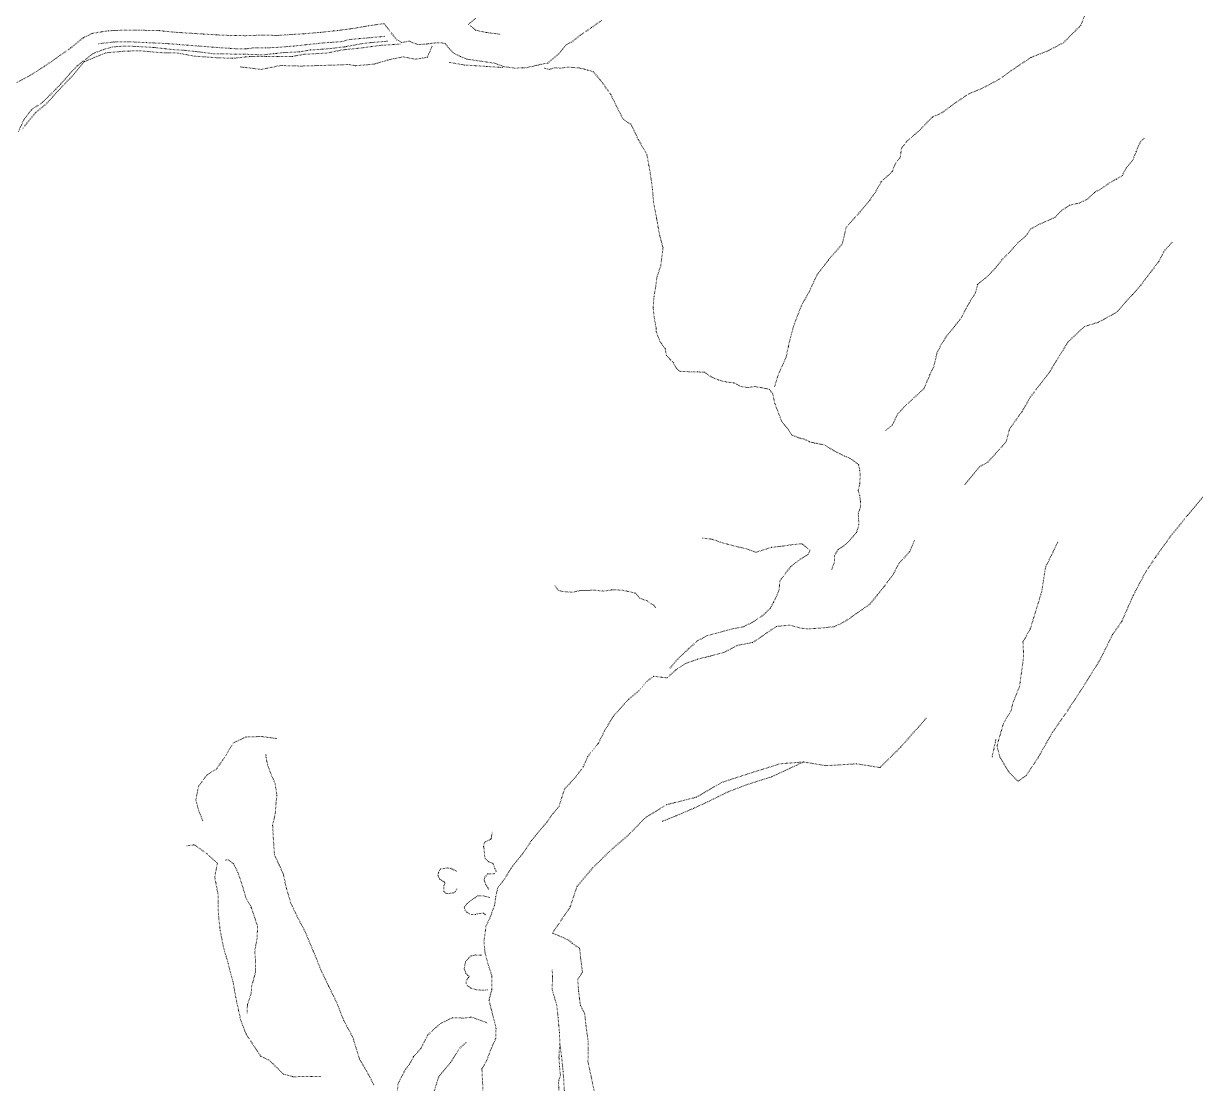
# Model space of a CAD drawing. Extents: x 682410 to 689460, y 7661803 to 7669124.
# Drawn here: x 686586.2 to 686901.4, y 7665543 to 7665828.1 of the extents above; entities that cross this region are included whole.
import ezdxf

# ---------------------------------------------------------------- set-up
doc = ezdxf.new("R2010")
doc.units = 0
doc.header["$MEASUREMENT"] = 0
doc.linetypes.add('DOT', pattern=[0.25, 0, -0.25])
doc.layers.add('02 TOE_Line', color=1, linetype='DOT', lineweight=20)

msp = doc.modelspace()

# ---------------------------------------------------------------- linework, layer by layer
at = {"layer": '02 TOE_Line'}
for points in [[(686871.67, 7665830.41, 4108.45), (686870.57, 7665827.66, 4109.14), (686865.89, 7665822.95, 4108.58), (686861.56, 7665820.71, 4108.79), (686857.08, 7665818.97, 4108.64), (686852.62, 7665815.97, 4108.8), (686848.5, 7665813.07, 4107.83), (686844.19, 7665810.76, 4108.12), (686840.13, 7665809.05, 4108.62), (686835.49, 7665805.83, 4108.27), (686833.3, 7665804.15, 4107.73), (686830.56, 7665802.92, 4107.79), (686827.43, 7665799.62, 4107.27), (686825.34, 7665797.78, 4107.3), (686823.77, 7665796.45, 4107.22), (686822.31, 7665794.52, 4107.02), (686822, 7665792.06, 4107.72), (686820.63, 7665790.34, 4107.59), (686819.86, 7665788.29, 4107.62), (686816.86, 7665785.56, 4107.98), (686815.3, 7665782.71, 4108.12), (686813.76, 7665780.54, 4108.24), (686811.21, 7665777.47, 4107.9), (686807.47, 7665773.31, 4109.12), (686806.43, 7665768.87, 4108.62), (686802.67, 7665764.48, 4108.14), (686799.62, 7665760.53, 4108.54), (686797.45, 7665755.84, 4108.85), (686795.41, 7665752.22, 4109.56), (686793.3, 7665746.73, 4108.99), (686791.91, 7665741.29, 4109.56), (686791.32, 7665738.38, 4109.91), (686789.28, 7665733.88, 4110.12), (686788.15, 7665730.3, 4110.41)], [(686584.44, 7665812.24, 4038.12), (686588.14, 7665814.25, 4038.53), (686591.92, 7665816.66, 4038.88), (686595.36, 7665819.03, 4039.21), (686598.96, 7665821.57, 4039.62), (686602.33, 7665824.31, 4039.98), (686604.74, 7665825.48, 4040.23), (686609.08, 7665826.17, 4040.61), (686613.59, 7665826.36, 4041.03), (686618.03, 7665826.31, 4041.36), (686622.79, 7665826.21, 4041.69), (686626.92, 7665825.78, 4042.04), (686631.3, 7665825.49, 4042.38), (686634.24, 7665825.32, 4042.65), (686638.6, 7665825.05, 4042.99), (686641.44, 7665824.92, 4043.25), (686645.86, 7665824.85, 4043.62), (686650.36, 7665825, 4043.98), (686654.59, 7665824.92, 4044.35), (686657.29, 7665825.11, 4044.61), (686661.74, 7665825.37, 4045), (686666.07, 7665825.75, 4045.38), (686670.65, 7665826.23, 4045.69), (686674.69, 7665826.77, 4045.89), (686679.02, 7665827.5, 4046.06), (686683.14, 7665828.11, 4046.32), (686686.65, 7665823.72, 4045.71), (686687.97, 7665823.03, 4045.77), (686689.9, 7665823.37, 4045.87), (686692.3, 7665822.45, 4046.5), (686694.57, 7665822.61, 4046.82), (686697.14, 7665822.94, 4047), (686698.56, 7665822.96, 4047.1), (686699.63, 7665822.72, 4047.13), (686700.44, 7665821.68, 4047.27), (686701.81, 7665820.25, 4047.48), (686703.74, 7665819.23, 4047.63), (686705.52, 7665818.52, 4047.77), (686709.65, 7665817.94, 4047.75), (686713.05, 7665817.41, 4047.7), (686715.55, 7665816.5, 4047.9), (686718.27, 7665816.15, 4048.89), (686720.96, 7665816.18, 4049.85), (686723.28, 7665816.62, 4050.99), (686725.31, 7665817.13, 4052.13), (686727.25, 7665817.5, 4052.46), (686730.43, 7665820.21, 4052.61), (686732.16, 7665822.4, 4053.35), (686733.66, 7665823.17, 4053.72), (686735.98, 7665825, 4054.33), (686739.02, 7665827.05, 4055.39), (686741.75, 7665829.02, 4056.34)], [(686707.8, 7665829.49, 4047.67), (686705.86, 7665827.94, 4047.83), (686707.86, 7665826.31, 4048.06), (686710.7, 7665825.71, 4048.53), (686714.52, 7665825.22, 4049.27)], [(686683.33, 7665824.68, 4046.63), (686678.38, 7665824.22, 4046.31), (686673.89, 7665823.82, 4046.04), (686671.81, 7665823.25, 4045.9), (686666.64, 7665822.89, 4045.64), (686658.84, 7665822.05, 4045.14), (686654.62, 7665821.72, 4044.74), (686651.3, 7665821.56, 4044.33), (686647.9, 7665821.56, 4044.12), (686645.98, 7665821.29, 4044.03), (686643.34, 7665821.35, 4043.76), (686638.85, 7665821.63, 4043.26), (686635.27, 7665821.91, 4042.99), (686628.07, 7665822.47, 4042.42), (686624.65, 7665822.74, 4042.2), (686619.29, 7665822.98, 4041.44), (686614.43, 7665823.22, 4041.13), (686610.65, 7665823.16, 4040.97), (686606.3, 7665822.67, 4040.26)], [(686584.89, 7665799.09, 4036.93), (686586.31, 7665802.22, 4037.3), (686588.36, 7665804.95, 4037.86), (686591.35, 7665806.93, 4038.25), (686594.92, 7665810.45, 4038.6), (686596.16, 7665811.79, 4038.58), (686598.93, 7665814.87, 4038.9), (686600.66, 7665816.73, 4039.04), (686604.95, 7665820.06, 4039.37), (686607.64, 7665821.09, 4039.45), (686610.23, 7665821.84, 4039.76), (686613.67, 7665822.07, 4040.11), (686618.61, 7665821.85, 4040.6), (686621.24, 7665821.68, 4040.77), (686626.85, 7665821.07, 4041.35), (686629.14, 7665820.95, 4041.33), (686633.44, 7665820.48, 4041.73), (686637.59, 7665819.96, 4042.23), (686642.14, 7665819.92, 4042.42), (686645.35, 7665819.88, 4042.68), (686650.57, 7665819.69, 4043.34), (686653.52, 7665820.01, 4043.65), (686656.2, 7665820.3, 4043.87), (686660.57, 7665820.51, 4044.19), (686663.44, 7665821.01, 4044.35), (686667.99, 7665821.31, 4044.69), (686672.7, 7665821.87, 4044.92), (686677.06, 7665822.69, 4045.33), (686679.6, 7665822.98, 4045.3), (686684.37, 7665823.39, 4045.52)], [(686687.53, 7665822.6, 4045.62), (686681.94, 7665822.22, 4045.39), (686677.49, 7665821.6, 4045.09), (686671.93, 7665821.02, 4044.87), (686667.78, 7665820.17, 4044.63), (686661.75, 7665819.84, 4044.17), (686658.44, 7665819.26, 4043.91), (686651.62, 7665819.27, 4043.45), (686647.03, 7665819.24, 4043.13), (686642.48, 7665818.76, 4042.5), (686638.19, 7665818.93, 4041.99), (686632.11, 7665819.35, 4041.78), (686627.63, 7665820.19, 4041.41), (686623.04, 7665820.29, 4041), (686617.32, 7665820.81, 4040.53), (686613.23, 7665820.67, 4040.11), (686608.34, 7665820.23, 4039.59), (686602.62, 7665817.9, 4039.31), (686599.53, 7665814.2, 4038.89), (686594.92, 7665809.37, 4038.68), (686592.36, 7665806.48, 4038.06), (686589.42, 7665804.1, 4037.89), (686585.89, 7665799.73, 4037.15)], [(686644.47, 7665816.47, 4043.4), (686650.17, 7665815.77, 4043.38), (686655.3, 7665816.83, 4043.7), (686660.77, 7665816.68, 4043.8), (686665.33, 7665816.81, 4044), (686669.86, 7665816.94, 4044.24), (686673.83, 7665817.11, 4045.72), (686675.46, 7665816.76, 4045.87), (686680.55, 7665817.21, 4046.13), (686684.82, 7665818.47, 4046.27), (686688.35, 7665819.14, 4046.19), (686691.58, 7665818.51, 4046.33), (686694.8, 7665819.03, 4046.63), (686696.13, 7665822.02, 4046.68)], [(686700.7, 7665817.67, 4048.03), (686704.94, 7665816.95, 4047.9), (686710.78, 7665816.58, 4047.57), (686715.18, 7665816.28, 4047.62)], [(686803.58, 7665681.25, 4146.5), (686804.29, 7665683.25, 4145.47), (686804.31, 7665685.06, 4145.49), (686805.32, 7665686.64, 4144.96), (686806.77, 7665687.55, 4144.18), (686808.33, 7665688.96, 4143.41), (686809.25, 7665690.07, 4143), (686810.26, 7665691.26, 4142.32), (686810.89, 7665693.38, 4141.27), (686810.79, 7665695.07, 4140.6), (686810.72, 7665696.44, 4139.9), (686811.35, 7665698.11, 4139.11), (686811.31, 7665699.61, 4138.11), (686811.1, 7665701.2, 4136.66), (686810.68, 7665702.47, 4135.9), (686811.11, 7665704.35, 4135.19), (686811.24, 7665706.72, 4133.4), (686811.11, 7665707.99, 4132.4), (686810.81, 7665709.47, 4131.12), (686809.52, 7665710.47, 4129.63), (686808.41, 7665711.22, 4128.67), (686806.9, 7665711.82, 4127.2), (686804.97, 7665712.8, 4125.52), (686803.07, 7665713.86, 4123.62), (686801.55, 7665714.78, 4122.29), (686799.05, 7665715.29, 4119.89), (686797.62, 7665715.61, 4118.64), (686796.33, 7665716.28, 4117.88), (686794.76, 7665716.68, 4117), (686792.8, 7665717.49, 4115.62), (686791.92, 7665718.95, 4114.95), (686791.07, 7665719.96, 4114.27), (686790.18, 7665720.96, 4113.47), (686788.28, 7665725.92, 4111.28), (686787.72, 7665728.49, 4110.57), (686786.76, 7665729.75, 4110.13), (686784.44, 7665730.23, 4109.16), (686782.8, 7665730.49, 4108.7), (686781.07, 7665730.19, 4108.85), (686779.21, 7665730.49, 4108.01), (686777.15, 7665731.5, 4107.41), (686775.33, 7665731.68, 4107.67), (686773.15, 7665732.24, 4107.66), (686771.14, 7665733.1, 4107.36), (686769.41, 7665734.31, 4107.4), (686767.45, 7665734.42, 4105.86), (686765.76, 7665734.4, 4104.47), (686764.76, 7665734.5, 4104), (686762.73, 7665734.58, 4102.84), (686761.72, 7665735.48, 4102.93), (686761.02, 7665736.86, 4102.41), (686760.15, 7665737.76, 4102.21), (686759.14, 7665738.86, 4101.94), (686758.76, 7665740.69, 4102.36), (686757.79, 7665742.07, 4101.7), (686757.39, 7665742.61, 4101.24), (686756.35, 7665745.34, 4101.7), (686756.35, 7665746.26, 4100.68), (686755.84, 7665748.99, 4100.03), (686755.56, 7665751.69, 4099.23), (686755.79, 7665754.68, 4098.94), (686756.24, 7665757.43, 4097.89), (686756.55, 7665759.85, 4097.43), (686757.59, 7665762.96, 4096.65), (686758.23, 7665767.76, 4094.58), (686757.23, 7665771.48, 4092.51), (686756.49, 7665775.73, 4089.94), (686755.66, 7665779.9, 4088.3), (686755.37, 7665783.6, 4086.73), (686754.79, 7665787.82, 4083.67), (686753.87, 7665792.91, 4081.67), (686751.54, 7665796.93, 4076.69), (686749.64, 7665800.98, 4075.42), (686747.59, 7665802.27, 4071.37), (686746.06, 7665805.16, 4069.65), (686744.17, 7665809.05, 4067.71), (686741.15, 7665813.2, 4063.91), (686739.39, 7665815.2, 4061.17), (686737.82, 7665815.64, 4058.98), (686735.57, 7665816.2, 4057.48), (686733.96, 7665816.29, 4055.8), (686732.54, 7665816.39, 4054.72), (686730.73, 7665816.11, 4053.12), (686729.02, 7665816.22, 4052), (686727.71, 7665815.79, 4049.98), (686726.25, 7665816.12, 4049.83)], [(686818.09, 7665718.65, 4131.83), (686819.91, 7665720.15, 4131.77), (686821.26, 7665723.04, 4131.08), (686822.89, 7665724.83, 4131.02), (686825.92, 7665727.67, 4131.95), (686828.34, 7665729.83, 4132.5), (686829.25, 7665731.97, 4132.06), (686829.99, 7665733.73, 4131.58), (686831.06, 7665735.96, 4131.1), (686831.87, 7665739.48, 4130.69), (686832.99, 7665741.71, 4130.44), (686834.33, 7665743.87, 4130.81), (686836.57, 7665746.6, 4132.26), (686838.4, 7665749, 4131.05), (686839.79, 7665751.59, 4131.04), (686840.86, 7665753.51, 4131.1), (686842.23, 7665755.68, 4130.65), (686842.78, 7665757.92, 4130.5), (686845.22, 7665759.87, 4130.87), (686847.49, 7665762.24, 4131.19), (686849.34, 7665764.56, 4131), (686851.81, 7665767.05, 4130.74), (686853.52, 7665769.05, 4130.9), (686855.64, 7665770.81, 4131.31), (686857.05, 7665772.85, 4130.87), (686859.5, 7665774.17, 4130.74), (686863.57, 7665775.95, 4130.8), (686865.45, 7665777.88, 4130.61), (686867.64, 7665779.3, 4130.22), (686870.14, 7665779.81, 4130.92), (686872.39, 7665780.92, 4130.86), (686874.24, 7665782.7, 4130.86), (686876.41, 7665783.91, 4130.32), (686878.4, 7665785.35, 4130.17), (686880.2, 7665786.3, 4130.57), (686881.73, 7665787.28, 4130.75), (686882.85, 7665789.44, 4131.96), (686884.6, 7665791.54, 4130.83), (686885.48, 7665793.74, 4130.47), (686886.09, 7665795.35, 4130.6), (686886.76, 7665796.49, 4130.49), (686887.77, 7665797.41, 4130.6)], [(686839.33, 7665704.05, 4149.41), (686843.33, 7665708.91, 4148.74), (686845.55, 7665710.15, 4148.21), (686850.46, 7665715.57, 4149), (686851.46, 7665719.17, 4149.02), (686854.84, 7665723.87, 4148.66), (686856.98, 7665727.62, 4147.9), (686862.05, 7665734.24, 4147.45), (686867.16, 7665742.54, 4148.02), (686871.57, 7665746.63, 4147.26), (686875.31, 7665747.78, 4146), (686880.19, 7665750.44, 4146.91), (686882.72, 7665753.38, 4147.38), (686884.52, 7665755.26, 4146.36), (686886.73, 7665757.77, 4146.06), (686889.35, 7665761.25, 4146.48), (686891.56, 7665764.14, 4145.86), (686892.95, 7665766.87, 4145.13), (686895.2, 7665769.44, 4145.14)], [(686904.46, 7665702.06, 4167.75), (686899.2, 7665695.75, 4167.79), (686894.78, 7665690.34, 4167.72), (686890.61, 7665684.49, 4167.77), (686888.13, 7665680.86, 4167.75), (686884.58, 7665674.16, 4167.66), (686881.58, 7665667.28, 4167.78), (686879.12, 7665663.82, 4167.98), (686875.59, 7665656.73, 4168), (686870.75, 7665649.02, 4168.06), (686867.15, 7665643.51, 4168.16), (686862.89, 7665637.38, 4167.93), (686859.05, 7665630.63, 4167.85), (686855.82, 7665625.78, 4167.93), (686853.67, 7665624.31, 4167.61), (686851.19, 7665626.81, 4167.52), (686848.79, 7665630.86, 4167.4), (686848.03, 7665633.88, 4167.5), (686849.76, 7665639.87, 4167.96), (686851.8, 7665643.28, 4167.53), (686852.38, 7665645.68, 4167.56), (686854.08, 7665649.78, 4167.57), (686855.18, 7665657.76, 4167.02), (686855.01, 7665661.79, 4166.96), (686856.98, 7665665.3, 4166.62), (686860.05, 7665675.32, 4165.82), (686861.07, 7665681.87, 4167), (686863.1, 7665686.02, 4166.28), (686864.37, 7665688.63, 4166.04)], [(686709.79, 7665541.23, 4157.9), (686709.51, 7665546.92, 4157.77), (686710.75, 7665549.15, 4158.3), (686712.15, 7665552.73, 4158.36), (686713.22, 7665555.15, 4159.39), (686713.31, 7665557.84, 4159.6), (686712.31, 7665561.85, 4158.5), (686711.41, 7665565.38, 4158.26), (686712.16, 7665568.25, 4159.04), (686712.17, 7665571.99, 4159.54), (686711.11, 7665575.31, 4158.91), (686710.34, 7665578.13, 4158.11), (686710.06, 7665581.34, 4157.97), (686710.63, 7665585.51, 4157.69), (686711.65, 7665587.48, 4158.44), (686712.93, 7665591.02, 4159.17), (686713.23, 7665593.34, 4158.74), (686713.79, 7665595.69, 4159.16), (686715.47, 7665597.88, 4159.09), (686717.41, 7665600.99, 4159.09), (686720.43, 7665604.81, 4158.88), (686722.87, 7665608.37, 4158.3), (686724.81, 7665610.82, 4157.76), (686726.97, 7665613.29, 4157.1), (686728.63, 7665615.66, 4156.67), (686730.23, 7665617.56, 4156.01), (686731.7, 7665622.19, 4155.08), (686734.55, 7665625.26, 4154.62), (686736.8, 7665628.29, 4154.09), (686738.06, 7665631.1, 4153.26), (686740.79, 7665634.43, 4152.66), (686742.64, 7665638.17, 4151.99), (686744.85, 7665641.81, 4151.34), (686748.99, 7665646.41, 4150.72), (686751.93, 7665648.86, 4150.35), (686753.86, 7665651.17, 4150.04), (686755.67, 7665652.55, 4150.14), (686759.3, 7665652.12, 4149.83), (686761.57, 7665654.18, 4149.87), (686762.51, 7665654.86, 4150.11), (686764.42, 7665656.05, 4150.18), (686767.5, 7665657.13, 4150.11), (686771.04, 7665658.01, 4150.04), (686774.67, 7665659, 4150.26), (686778.3, 7665660.88, 4150.19), (686782.31, 7665661.63, 4150.29), (686784.03, 7665662.77, 4150.33), (686788.7, 7665665.96, 4150.89), (686792.24, 7665666.29, 4151.14), (686795.3, 7665665.48, 4151.41), (686797.15, 7665665.3, 4151.36), (686800.56, 7665665.5, 4151.09), (686804.25, 7665665.89, 4151.17), (686807.08, 7665667.26, 4150.32), (686810.7, 7665669.75, 4149.83), (686813.81, 7665671.92, 4150.76), (686815.9, 7665674.43, 4150.58), (686817.76, 7665676.82, 4150.41), (686820.07, 7665679.86, 4151.28), (686821.58, 7665682.8, 4150.46), (686824.57, 7665686.11, 4150.64), (686825.92, 7665689.3, 4150.16)], [(686760.08, 7665654.73, 4149.32), (686762.17, 7665657.18, 4148.85), (686765.17, 7665660.02, 4148.3), (686767.47, 7665662.08, 4147.68), (686770.2, 7665663.53, 4147.32), (686773.84, 7665664.5, 4147.16), (686777.14, 7665665.36, 4146.95), (686779.74, 7665665.82, 4147.06), (686782.17, 7665667.02, 4146.92), (686784.9, 7665668.78, 4146.99), (686786.98, 7665670.75, 4147.02), (686787.94, 7665672.44, 4146.9), (686789.37, 7665675.52, 4146.99), (686789.67, 7665678.32, 4147.08), (686792.51, 7665681.97, 4147.35), (686795, 7665683.96, 4147.44), (686797.33, 7665685.38, 4147.96), (686797.73, 7665686.49, 4147.51), (686795.59, 7665688.21, 4147.41), (686792.72, 7665687.92, 4147.81), (686790.27, 7665687.54, 4147.79), (686787.35, 7665687.23, 4147.25), (686783.21, 7665685.89, 4146.6), (686780.66, 7665686.81, 4146.54), (686777.29, 7665687.62, 4146.38), (686774.2, 7665688.42, 4146.27), (686771.38, 7665689.43, 4146.31), (686768.66, 7665689.72, 4146.33)], [(686756.18, 7665671.06, 4145.61), (686755.71, 7665671.68, 4144.74), (686754.98, 7665672.06, 4143.81), (686754.08, 7665672.79, 4143.33), (686752.08, 7665673.5, 4143.17), (686751.13, 7665674.42, 4142.59), (686750.76, 7665674.94, 4142.23), (686747.3, 7665675.7, 4141.68), (686744.75, 7665675.83, 4141.42), (686742.27, 7665675.44, 4141.26), (686739.9, 7665675.7, 4141.07), (686738.02, 7665675.65, 4140.95), (686736.09, 7665675.66, 4140.93), (686734.03, 7665675.16, 4140.82), (686731.97, 7665675.27, 4140.74), (686730.61, 7665675.45, 4140.64), (686730.03, 7665675.7, 4140.5), (686729.15, 7665676.91, 4140.41)], [(686829.19, 7665641.5, 4167.35), (686822.13, 7665633.5, 4167.78), (686816.56, 7665628, 4167.92), (686810.25, 7665629, 4168.06), (686802, 7665628.5, 4168.03), (686796, 7665629.5, 4167.79), (686789.69, 7665629, 4167.8), (686781.69, 7665626.5, 4167.76), (686774, 7665624, 4167.73), (686767.12, 7665620, 4167.81), (686759.13, 7665618, 4168.05), (686753.44, 7665614.5, 4168.08), (686749.06, 7665610, 4168.18), (686743.88, 7665605.5, 4168.13), (686739.31, 7665601, 4168.05), (686735.06, 7665596, 4168.08), (686733.25, 7665590.5, 4168.31), (686728.46, 7665583.47, 4168.16), (686731.02, 7665582.38, 4168.22), (686732.91, 7665581.56, 4168.24), (686733.9, 7665580.63, 4168.24), (686735.78, 7665579.37, 4168.12), (686736.06, 7665576.75, 4168.2), (686736.54, 7665573, 4168.15), (686735.27, 7665570.96, 4168.4), (686735.53, 7665567.66, 4168.27), (686735.99, 7665564, 4168.28), (686737.11, 7665561.95, 4168.15), (686737.49, 7665558.66, 4168.13), (686738.08, 7665554.22, 4168.17), (686738.03, 7665548.8, 4168.36), (686739.15, 7665543.67, 4168.29), (686740.07, 7665539.15, 4168.23)], [(686654.37, 7665635.8, 4138.15), (686650.27, 7665636.34, 4136.03), (686646.15, 7665636.24, 4134.65), (686642.63, 7665634.63, 4134.85), (686640.32, 7665630.71, 4136.27), (686638.11, 7665627.59, 4136.54), (686635.49, 7665625.98, 4135.8), (686633.28, 7665622.87, 4135.5), (686632.58, 7665619.35, 4135.93), (686633.38, 7665616.33, 4136.31), (686634.49, 7665613.52, 4137.01)], [(686847.74, 7665635.64, 4167.37), (686846.64, 7665630.52, 4167.25)], [(686651.42, 7665631.47, 4141.89), (686651.47, 7665630.7, 4141.85), (686651.87, 7665628.7, 4141.88), (686652.86, 7665626.03, 4141.87), (686653.87, 7665623.79, 4142.04), (686654.38, 7665620.49, 4142.22), (686654.16, 7665618.74, 4142.23), (686653.93, 7665615.62, 4142.36), (686653.23, 7665612.45, 4142.29), (686653.41, 7665609.01, 4142.46), (686653.73, 7665604.5, 4142.75), (686655.02, 7665601.71, 4143.02), (686656.12, 7665599.35, 4143.23), (686656.84, 7665595.85, 4143.58), (686658.11, 7665591.56, 4143.99), (686659.92, 7665587.72, 4144.37), (686661.9, 7665583.99, 4144.95), (686664.15, 7665578.63, 4145.73), (686666.25, 7665573.5, 4146.59), (686668.29, 7665569.2, 4147.4), (686670.5, 7665564.7, 4148.34), (686672.31, 7665560.06, 4149.27), (686674.8, 7665555.4, 4150.48), (686676.6, 7665549.54, 4151.61), (686678.96, 7665545.53, 4152.51), (686680.49, 7665542.53, 4153.19)], [(686796, 7665629.5, 4167.79), (686787.38, 7665625.5, 4167.89), (686781.06, 7665623.5, 4167.67), (686775.75, 7665621.5, 4167.72), (686770.69, 7665619, 4167.73), (686766.38, 7665617, 4167.86), (686761.69, 7665615, 4167.99), (686757.94, 7665613.5, 4168.11)], [(686711.37, 7665595.27, 4157.56), (686711.1, 7665595.69, 4157.4), (686710.51, 7665596.63, 4157.24), (686710.1, 7665597.79, 4157.15), (686710.31, 7665598.55, 4157.31), (686711.14, 7665599.42, 4157.56), (686712.84, 7665599.45, 4158.09), (686713.32, 7665600.1, 4158.06), (686713.02, 7665600.84, 4157.95), (686712.44, 7665602.27, 4157.72), (686711.27, 7665602.66, 4157.42), (686710.3, 7665603.65, 4157.3), (686710.02, 7665606.68, 4157.14), (686709.93, 7665606.79, 4157.1), (686710.18, 7665607.88, 4157.64), (686711.98, 7665608.77, 4157.71), (686711.97, 7665608.97, 4157.71), (686712.35, 7665610.74, 4157.74)], [(686630.16, 7665606.94, 4136.14), (686632.21, 7665607.22, 4136.08), (686635.77, 7665604.64, 4136.54), (686638.37, 7665602.25, 4136.73), (686637.64, 7665598.5, 4136.69), (686638.53, 7665594.11, 4137.28), (686638.64, 7665588.5, 4138.25), (686639.12, 7665584.14, 4139.3), (686639.99, 7665579.75, 4140.51), (686641.28, 7665575.26, 4141.79), (686642.59, 7665570.33, 4143.09), (686643.32, 7665566.12, 4144.23), (686644.65, 7665560.02, 4146.05), (686646.1, 7665556.26, 4146.86), (686648.05, 7665553.34, 4147.79), (686650.01, 7665550.35, 4148.76), (686652.35, 7665549.24, 4149.07), (686656.14, 7665545.53, 4149.6), (686658.7, 7665544.83, 4149.91), (686661.53, 7665544.88, 4150.15), (686666.24, 7665544.88, 4150.71)], [(686646.34, 7665561.94, 4146.17), (686646.45, 7665564.24, 4145.63), (686647.47, 7665567.26, 4145.25), (686647.56, 7665569.04, 4144.81), (686648.63, 7665573.02, 4144.36), (686648.66, 7665575.79, 4143.87), (686648.41, 7665578.54, 4143.15), (686649.05, 7665582.1, 4142.97), (686649.17, 7665585.33, 4142.48), (686648.4, 7665587.65, 4142.12), (686647.45, 7665590.48, 4141.52), (686646.05, 7665592.95, 4140.94), (686644.95, 7665596.71, 4140.58), (686643.87, 7665599.79, 4140.43), (686642.74, 7665602.1, 4139.92), (686641.25, 7665603.19, 4139.06), (686640.25, 7665603.1, 4138.82)], [(686702.78, 7665595.38, 4156.03), (686702.31, 7665594.61, 4155.73), (686701.77, 7665594.27, 4155.59), (686701.48, 7665594.2, 4155.56), (686700.7, 7665594.14, 4155.38), (686699.92, 7665594.15, 4155.1), (686699.31, 7665594.68, 4154.77), (686699.3, 7665596.2, 4154.38), (686699.53, 7665596.72, 4154.56), (686699.48, 7665597.2, 4154.53), (686699.03, 7665597.42, 4154.27), (686698.1, 7665598.02, 4154.05), (686697.68, 7665598.95, 4154), (686697.91, 7665599.9, 4154.11), (686698.39, 7665600.76, 4154.48), (686699.45, 7665600.83, 4155.02), (686700.19, 7665600.98, 4155.25), (686700.88, 7665600.92, 4155.56), (686701.14, 7665600.9, 4155.61), (686701.68, 7665600.63, 4155.76), (686702.77, 7665600.06, 4156.02)], [(686711.63, 7665593.06, 4157.89), (686709.95, 7665593.49, 4157.48), (686708.44, 7665593.52, 4156.9), (686706.45, 7665592.19, 4156.32), (686705.58, 7665591.44, 4155.99), (686704.77, 7665590.46, 4156.08), (686704.91, 7665589.69, 4156.1), (686705.57, 7665589.01, 4156.29), (686706.6, 7665588.43, 4156.65), (686707.79, 7665588.47, 4156.88), (686708.44, 7665588.72, 4156.92), (686709.91, 7665588.84, 4157.1), (686710.41, 7665588.48, 4157.15), (686710.6, 7665588.22, 4157.25)], [(686710.99, 7665568.2, 4157.99), (686710.36, 7665568.16, 4157.75), (686709.57, 7665568.09, 4157.51), (686707.84, 7665568.27, 4157.05), (686706.42, 7665568.71, 4156.72), (686705.6, 7665569.32, 4155.94), (686705.23, 7665569.84, 4155.95), (686705.25, 7665570.59, 4155.8), (686705.89, 7665571.55, 4156.13), (686706.11, 7665571.86, 4156.18), (686705.73, 7665572.1, 4156.12), (686705.17, 7665572.73, 4155.9), (686704.76, 7665573.85, 4155.74), (686705.09, 7665575.75, 4155.96), (686706.49, 7665577.3, 4156.5), (686707.68, 7665577.58, 4157.05), (686709.67, 7665577.51, 4157.51)], [(686728.42, 7665573.59, 4169.87), (686728.51, 7665571.13, 4169.18), (686728.37, 7665568.38, 4169.06), (686729.65, 7665563.97, 4169.35), (686729.99, 7665560.76, 4169.58), (686730.35, 7665556.7, 4169.77), (686730.49, 7665553.45, 4169.19), (686730.93, 7665550.25, 4169.01), (686731.34, 7665546.25, 4169.1), (686731.53, 7665543.8, 4168.9), (686731.63, 7665541.53, 4168.74), (686731.94, 7665538.92, 4168.66), (686731.48, 7665535.37, 4168.39), (686731.35, 7665533.76, 4168.37), (686730.73, 7665533.52, 4168.38), (686729.56, 7665534.91, 4168.43), (686729.63, 7665536.42, 4168.55), (686730.21, 7665538.85, 4168.69), (686730.18, 7665541.54, 4168.72), (686730.12, 7665543.61, 4168.91), (686730.62, 7665545.3, 4169.04), (686730.37, 7665547.59, 4169.14), (686730.23, 7665550.24, 4169.08), (686730.36, 7665552.95, 4169.15)], [(686688.64, 7665534.14, 4155.7), (686687.3, 7665536.94, 4155.33), (686686.99, 7665539.51, 4155.04), (686686.78, 7665540.88, 4154.74), (686686.95, 7665542.95, 4154.59), (686688.88, 7665546.71, 4154.34), (686690.06, 7665548.26, 4154.62), (686691.15, 7665550.27, 4154.79), (686693.05, 7665552.39, 4154.91), (686694.96, 7665556.09, 4155.19), (686698.29, 7665559.11, 4155.48), (686701.61, 7665560.72, 4156.13), (686704.65, 7665560.61, 4156.81), (686706.74, 7665560.87, 4157.18), (686711.02, 7665559.28, 4158.12)], [(686705.23, 7665554.04, 4156.83), (686703.43, 7665552.38, 4156.51), (686701.08, 7665548.65, 4156.35), (686697.89, 7665544.83, 4156.29), (686696.69, 7665541.04, 4156.28), (686697.49, 7665538.66, 4156.48), (686696.18, 7665538.13, 4156.43), (686695.47, 7665538.43, 4156.4), (686693.66, 7665539.26, 4156.4), (686692.81, 7665538.66, 4156.45), (686692.38, 7665537.65, 4156.48), (686691.93, 7665534.38, 4156.45), (686692.58, 7665533.71, 4156.4), (686693.68, 7665533.7, 4156.45), (686695.96, 7665532.68, 4156.65), (686695.73, 7665532.16, 4156.76), (686694.06, 7665529.42, 4156.84), (686692.59, 7665524.31, 4157.21), (686692.79, 7665520.16, 4157.69), (686694.15, 7665516.44, 4158.75), (686692.89, 7665512.26, 4159.18), (686690.43, 7665512.52, 4159.45)]]:
    msp.add_polyline3d(points, dxfattribs=at)

doc.saveas('drawing.dxf')
